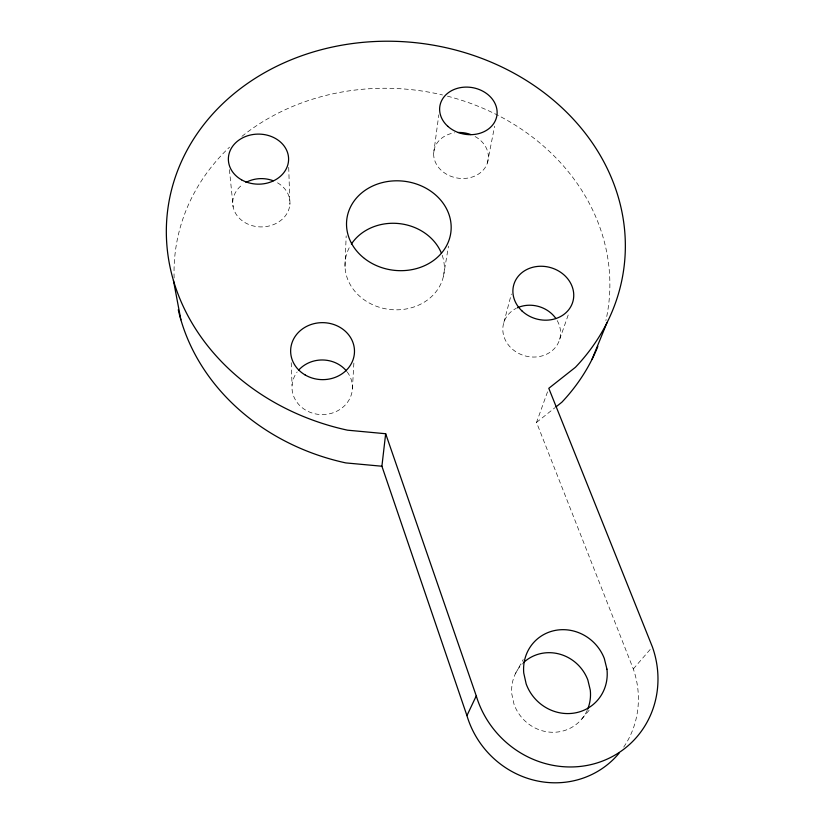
<?xml version="1.0" encoding="UTF-8"?>
<svg xmlns="http://www.w3.org/2000/svg" width="824" height="824" viewBox="0 0 824 824"><rect width="100%" height="100%" fill="white"/><g stroke="black" fill="none" stroke-linecap="round" stroke-linejoin="round"><path stroke-width="0.62" stroke-dasharray="4.12 3.09" d="M345.009 266.636L346.173 235.891M352.414 388.784L353.887 362.714M433.651 153.388L438.801 114.835M443.415 276.39L448.493 246.149M487.375 163.07L494.627 126.185M503.855 322.514L511.354 294.065M559.681 339.323L569.013 312.687M623.696 747.111A90.269 85.706 50.1 0 0 633.306 668.954L536.527 422.413L547.95 390.669M515.34 673.816L523.209 659.55M581.837 718.961L590.808 708.279M633.306 668.954L650.733 648.838M536.527 422.413L555.036 407.653M229.422 169.62L233.161 206.968M291.233 362.745L292.057 385.292M288.719 167.365L289.883 204.455M447.432 96.171A218.267 189.767 6.6 0 1 605.898 320.546M174.122 277.966A218.267 189.767 6.6 0 1 229.546 147.136M241.947 136.341A218.267 189.767 6.6 0 1 442.519 94.966M587.203 710.319A40.634 38.584 50 0 1 549.814 732.145A40.634 38.584 50 0 1 514.011 704.17L511.776 693.88A40.634 38.584 50 0 1 522.55 663.557M557.199 320.588A29.159 25.626 16.4 0 1 545.9 354.547A29.159 25.626 16.4 0 1 506.894 342.836A29.159 25.626 16.4 0 1 516.288 308.3M347.203 371.933A30.241 27.316 0.4 0 1 342.248 407.777A30.241 27.316 0.4 0 1 302.264 407.787A30.241 27.316 0.4 0 1 297.176 371.943M442.2 255.275A49.78 43.188 6.7 0 1 390.627 309.556A49.78 43.188 6.7 0 1 350.138 246.077M277.534 182.815A28.613 24.154 -0.3 0 1 283.384 218.133A28.613 24.154 -0.3 0 1 241.164 219.926A28.613 24.154 -0.3 0 1 242.967 184.277M475.108 136.537A27.501 22.866 9.9 0 1 480.001 173.03A27.501 22.866 9.9 0 1 437.019 165.274A27.501 22.866 9.9 0 1 454.56 132.819"/><path stroke-width="1.24" d="M619.112 753.177A90.269 85.706 50.1 0 1 534.127 780.225A90.269 85.706 50.1 0 1 466.94 715.623L381.903 466.229L385.663 433.733L347.532 430.179A229.927 197.018 6.8 0 1 181.507 161.422A229.927 197.018 6.8 0 1 509.634 70.895A229.927 197.018 6.8 0 1 575.409 367.308L548.794 388.32L652.392 646.922A95.656 90.372 46.8 0 1 594.537 763.694A95.656 90.372 46.8 0 1 476.262 695.889L385.663 433.733M591.951 359.501L606.907 322.884M466.94 715.623L476.262 695.889M556.004 406.881L561.855 402.215A218.267 189.767 6.6 0 0 597.843 346.451M381.903 466.229L345.822 462.913A218.267 189.767 6.6 0 1 178.272 309.762M173.442 280.407L180.868 319.774M523.456 662.681A40.634 38.584 50 0 1 587.842 679.975L590.283 690.131A40.634 38.584 50 0 1 587.697 709.145M517.359 307.795A29.159 25.626 16.4 0 1 555.942 318.589M298.731 370.048A30.241 27.316 0.4 0 1 346.43 370.965M351.405 244.028A49.78 43.188 6.7 0 1 398.723 223.551A49.78 43.188 6.7 0 1 441.334 253.02M245.974 182.413A28.613 24.154 -0.3 0 1 273.218 180.765M458.062 132.489A27.501 22.866 9.9 0 1 470.844 134.57M606.948 669.17L604.301 658.469A43.064 40.685 46.6 0 0 555.747 630.319A43.064 40.685 46.6 0 0 523.745 673.012L526.155 683.869A43.064 40.685 46.6 0 0 575.101 712.925A43.064 40.685 46.6 0 0 606.948 669.17M305.168 374.972A31.92 28.49 1.1 0 0 354.444 352.775A31.92 28.49 1.1 0 0 308.083 325.696A31.92 28.49 1.1 0 0 305.168 374.972M522.128 311.081A30.725 26.626 16.1 0 0 572.824 301.8A30.725 26.626 16.1 0 0 535.013 266.791A30.725 26.626 16.1 0 0 522.128 311.081M364.435 258.458A52.427 44.815 6.9 0 0 450.192 236.066A52.427 44.815 6.9 0 0 381.924 182.701A52.427 44.815 6.9 0 0 364.435 258.458M241.576 179.838A30.117 25.029 0.1 0 0 288.524 160.968A30.117 25.029 0.1 0 0 245.356 136.599A30.117 25.029 0.1 0 0 241.576 179.838M447.854 126.35A28.892 23.618 9.9 0 0 496.079 118.81A28.892 23.618 9.9 0 0 461.183 87.499A28.892 23.618 9.9 0 0 447.854 126.35"/></g></svg>
